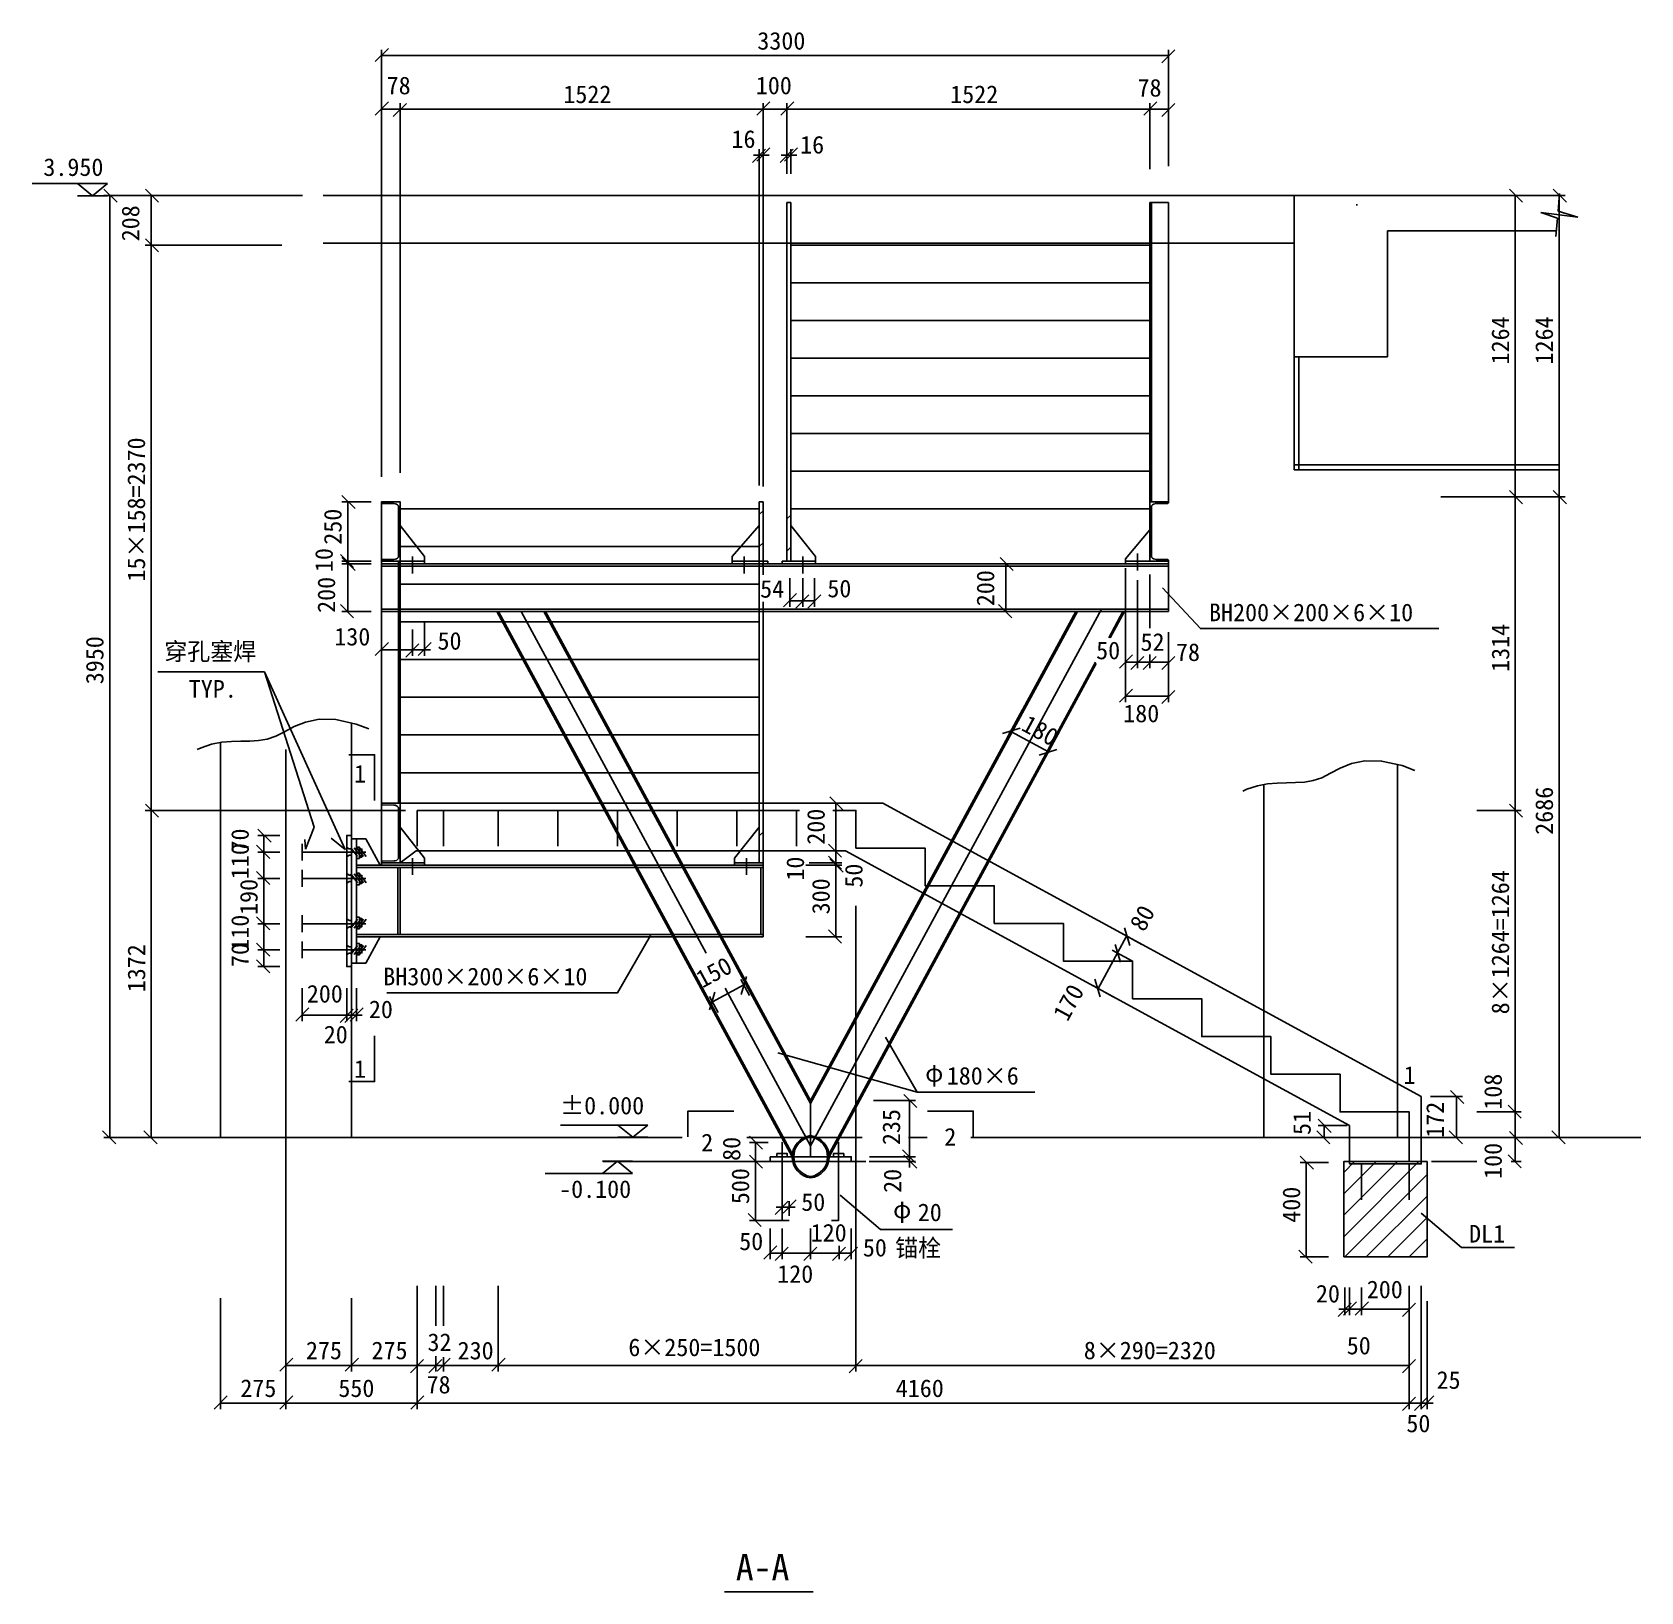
# Model space of a CAD drawing. Header units: metres. Extents: x 1190 to 7935, y 262 to 6800.
import ezdxf

# ---------------------------------------------------------------- set-up
doc = ezdxf.new("R2010")
doc.units = ezdxf.units.M
for name, color, linetype in [('A-2', 2, 'Continuous'), ('BOLT', 11, 'Continuous'), ('LAYER1', 142, 'Continuous'), ('加强板', 3, 'Continuous'), ('基础', 4, 'Continuous'), ('填满-深', 8, 'Continuous'), ('家具', 3, 'Continuous'), ('尺寸', 42, 'Continuous'), ('引线', 254, 'Continuous'), ('文字', 3, 'Continuous'), ('标题', 5, 'Continuous'), ('梯板', 11, 'Continuous'), ('楼梯', 3, 'Continuous'), ('焊接', 11, 'Continuous'), ('砖墙', 3, 'Continuous'), ('砼柱', 3, 'Continuous'), ('轴线', 1, 'Continuous'), ('钢柱', 4, 'Continuous'), ('铺地', 8, 'Continuous')]:
    doc.layers.add(name, color=color, linetype=linetype)

# ---------------------------------------------------------------- blocks, each defined once
blk = doc.blocks.new('_ARCHTICK')
at = {"color": 0, "linetype": 'ByBlock'}
blk.add_lwpolyline([(-1.14, -1.22), (1.05, 0.99)], dxfattribs=at)

msp = doc.modelspace()

# ---------------------------------------------------------------- hatches: boundary and pattern name
at = {"layer": '填满-深'}
h = msp.add_hatch(dxfattribs=at)
h.set_pattern_fill('ANSI31,_O', scale=500)
h.set_pattern_definition([(45, (0, 0), (-1122.53, 1122.53), [])])
h.paths.add_polyline_path([(6689.28, 1665.5), (7039.28, 1665.5), (7039.28, 2065.5), (6689.28, 2065.5)])
h = msp.add_hatch(dxfattribs=at)
h.set_pattern_fill('AR-CONC,_O', scale=20)
h.set_pattern_definition([(45, (0, 0), (-44.9013, 44.9013), [])])
h.paths.add_polyline_path([(6689.28, 2065.5), (6689.28, 1665.5), (7039.28, 1665.5), (7039.28, 2065.5)])
at = {"layer": '引线'}
h = msp.add_hatch(dxfattribs=at)
h.set_pattern_fill('ANSI31', scale=30)
h.paths.add_polyline_path([(2732.97, 4831.5), (2655.06, 4831.5), (2655.06, 4829.05, 0.2), (2658.17, 4824.06), (2706.37, 4823.26, -0.26), (2725.97, 4813.66), (2725.97, 4706.5), (2725.97, 4599.34, -0.26), (2706.37, 4589.74), (2658.17, 4588.94, 0.2), (2655.06, 4583.95), (2655.06, 4581.5), (2732.97, 4581.5), (2732.97, 4706.5)])
h = msp.add_hatch(dxfattribs=at)
h.set_pattern_fill('ANSI31', scale=30)
h.paths.add_polyline_path([(4254.97, 4831.5), (4238.97, 4831.5), (4238.97, 4581.5), (4254.97, 4581.5)])
h = msp.add_hatch(dxfattribs=at)
h.set_pattern_fill('ANSI31', scale=30)
h.paths.add_polyline_path([(4370.97, 4831.5), (4354.97, 4831.5), (4354.97, 4581.5), (4370.97, 4581.5)])
h = msp.add_hatch(dxfattribs=at)
h.set_pattern_fill('ANSI31', scale=30)
h.paths.add_polyline_path([(5876.97, 4831.5), (5954.87, 4831.5), (5954.87, 4829.05, -0.2), (5951.77, 4824.06), (5903.57, 4823.26, 0.26), (5883.97, 4813.66), (5883.97, 4706.5), (5883.97, 4599.34, 0.26), (5903.57, 4589.74), (5951.77, 4588.94, -0.2), (5954.87, 4583.95), (5954.87, 4581.5), (5876.97, 4581.5), (5876.97, 4706.5)])
h = msp.add_hatch(dxfattribs=at)
h.set_pattern_fill('ANSI31', scale=30)
h.paths.add_polyline_path([(2732.97, 3567.5), (2655.06, 3567.5), (2655.06, 3565.05, 0.2), (2658.17, 3560.06), (2706.37, 3559.26, -0.26), (2725.97, 3549.66), (2725.97, 3442.5), (2725.97, 3335.34, -0.26), (2706.37, 3325.74), (2658.17, 3324.94, 0.2), (2655.06, 3319.95), (2655.06, 3317.5), (2732.97, 3317.5), (2732.97, 3442.5)])
h = msp.add_hatch(dxfattribs=at)
h.set_pattern_fill('ANSI31', scale=30)
h.paths.add_polyline_path([(4254.97, 3567.5), (4238.97, 3567.5), (4238.97, 3537.5), (4254.97, 3537.5)])
h.paths.add_polyline_path([(4238.97, 3367.5), (4254.97, 3367.5), (4254.97, 3537.5), (4238.97, 3537.5)])
h.paths.add_polyline_path([(4254.97, 3367.5), (4238.97, 3367.5), (4238.97, 3317.5), (4254.97, 3317.5)])
at = {"layer": '铺地'}
h = msp.add_hatch(dxfattribs=at)
h.set_pattern_fill('ANSI32', scale=400)
h.paths.add_polyline_path([(6872.34, 5438.69), (6481.05, 5438.69), (6481.05, 6115.5), (7593.87, 6115.5), (7581.01, 5966.29), (6872.34, 5966.29)])
h = msp.add_hatch(dxfattribs=at)
h.set_pattern_fill('AR-CONC', scale=30)
h.paths.add_polyline_path([(6872.34, 5438.69), (6481.05, 5438.69), (6481.05, 6115.5), (7593.87, 6115.5), (7581.01, 5966.29), (6872.34, 5966.29)])

# ---------------------------------------------------------------- linework, layer by layer
for p, q in [((1189.98, 6164.91), (1505.37, 6164.91)), ((1379.68, 6164.91), (1442.58, 6114)), ((1442.58, 6114), (1505.45, 6164.91)), ((1379.71, 6114), (1505.45, 6114)), ((3405.7, 2218.25), (3771.71, 2218.25)), ((3646.02, 2218.25), (3708.91, 2167.34)), ((3646.04, 2167.34), (3771.78, 2167.34)), ((3708.91, 2167.34), (3771.78, 2218.25)), ((3643.86, 2066.35), (3580.98, 2015.44)), ((3706.73, 2066.35), (3580.99, 2066.35)), ((3706.75, 2015.44), (3643.86, 2066.35)), ((3706.65, 2015.44), (3340.64, 2015.44))]:
    msp.add_line(p, q)
at = {"layer": 'A-2'}
msp.add_line((4092.44, 261.56), (4464.53, 261.56), dxfattribs=at)
for points in [[(2625.43, 3578.45), (2625.43, 3770.7), (2517.1, 3770.7)], [(2625.43, 2592.61), (2625.43, 2400.35), (2517.1, 2400.35)], [(4131.87, 2277.17), (3939.61, 2277.17), (3939.61, 2168.84)], [(4944, 2277.17), (5136.25, 2277.17), (5136.25, 2168.84)]]:
    msp.add_lwpolyline(points, dxfattribs=at)
at = {"layer": 'BOLT'}
for p, q in [((2321.64, 3397.7), (2321.64, 3327.29)), ((2526.76, 3381.08), (2553.83, 3343.92)), ((2540.54, 3381.08), (2567.61, 3343.92)), ((2551.56, 3381.08), (2578.63, 3343.92)), ((2563.04, 3381.08), (2590.11, 3343.92)), ((2589.28, 3362.5), (2321.64, 3362.5)), ((2321.64, 3287.7), (2321.64, 3217.29)), ((2589.28, 3252.5), (2321.64, 3252.5)), ((2526.76, 3271.08), (2553.83, 3233.92)), ((2540.54, 3271.08), (2567.61, 3233.92)), ((2551.56, 3271.08), (2578.63, 3233.92)), ((2563.04, 3271.08), (2590.11, 3233.92)), ((2321.64, 3097.7), (2321.64, 3027.29)), ((2589.28, 3062.5), (2321.64, 3062.5)), ((2526.76, 3043.92), (2553.83, 3081.08)), ((2540.54, 3043.92), (2567.61, 3081.08)), ((2551.56, 3043.92), (2578.63, 3081.08)), ((2563.04, 3043.92), (2590.11, 3081.08)), ((2321.64, 2987.7), (2321.64, 2917.29)), ((2526.76, 2933.92), (2553.83, 2971.08)), ((2540.54, 2933.92), (2567.61, 2971.08)), ((2551.56, 2933.92), (2578.63, 2971.08)), ((2563.04, 2933.92), (2590.11, 2971.08)), ((2589.28, 2952.5), (2321.64, 2952.5))]:
    msp.add_line(p, q, dxfattribs=at)
for points in [[(2785.06, 4601.09), (2785.06, 4530.68)], [(4174.97, 4601.09), (4174.97, 4530.68)], [(4420.97, 4601.09), (4420.97, 4530.68)], [(5824.87, 4614.02), (5824.87, 4543.61)], [(2785.06, 3337.09), (2785.06, 3266.68)], [(4184.97, 3337.09), (4184.97, 3266.68)]]:
    msp.add_lwpolyline(points, dxfattribs=at)
at = {"layer": 'LAYER1'}
for p, q in [((2835.06, 4601.5), (2732.97, 4731.5)), ((4124.97, 4601.5), (4238.97, 4731.5)), ((4474.97, 4601.5), (4370.97, 4731.5)), ((5774.87, 4591.5), (5883.78, 4721.5)), ((2835.06, 4601.5), (2835.06, 4581.5)), ((4124.97, 4601.5), (4124.97, 4581.5)), ((4474.97, 4601.5), (4474.97, 4581.5)), ((5774.87, 4591.5), (5774.87, 4571.5)), ((2835.06, 3337.5), (2732.97, 3467.5)), ((4134.97, 3337.5), (4238.97, 3467.5)), ((2509.28, 3432.5), (2509.28, 3392.5)), ((2549.28, 3417.5), (2589.28, 3417.5)), ((2589.28, 3417.5), (2649.28, 3307.5)), ((2835.06, 3337.5), (2835.06, 3317.5)), ((4134.97, 3337.5), (4134.97, 3317.5)), ((2589.28, 2897.5), (2649.28, 3007.5)), ((2549.28, 2897.5), (2589.28, 2897.5))]:
    msp.add_line(p, q, dxfattribs=at)
for points in [[(2655.06, 4581.5), (2835.06, 4581.5), (2835.06, 4571.5), (2655.06, 4571.5)], [(4274.97, 4581.5), (4124.97, 4581.5), (4124.97, 4571.5), (4274.97, 4571.5)], [(4334.97, 4581.5), (4474.97, 4581.5), (4474.97, 4571.5), (4334.97, 4571.5)], [(5774.87, 4581.5), (5954.97, 4581.5), (5954.97, 4571.5), (5774.87, 4571.5)], [(2529.28, 3432.5), (2509.28, 3432.5), (2509.28, 2882.5), (2529.28, 2882.5)], [(2549.28, 3417.5), (2529.28, 3417.5), (2529.28, 2897.5), (2549.28, 2897.5)], [(2549.28, 3383.68), (2561.86, 3383.68), (2561.86, 3335.75), (2549.28, 3335.75)], [(2561.86, 3375.07), (2572.91, 3375.07), (2572.91, 3341.4), (2561.86, 3341.4)], [(2655.06, 3317.5), (2835.06, 3317.5), (2835.06, 3307.5), (2655.06, 3307.5)], [(4254.97, 3317.5), (4134.97, 3317.5), (4134.97, 3307.5), (4254.97, 3307.5)], [(2549.28, 3273.68), (2561.86, 3273.68), (2561.86, 3225.75), (2549.28, 3225.75)], [(2561.86, 3265.07), (2572.91, 3265.07), (2572.91, 3231.4), (2561.86, 3231.4)], [(2732.97, 3297.5), (2722.97, 3297.5), (2722.97, 3017.5), (2732.97, 3017.5)], [(4254.97, 3297.5), (4244.97, 3297.5), (4244.97, 3017.5), (4254.97, 3017.5)], [(2549.28, 3041.32), (2561.86, 3041.32), (2561.86, 3089.25), (2549.28, 3089.25)], [(2561.86, 3049.93), (2572.91, 3049.93), (2572.91, 3083.59), (2561.86, 3083.59)], [(2549.28, 2931.32), (2561.86, 2931.32), (2561.86, 2979.25), (2549.28, 2979.25)], [(2561.86, 2939.93), (2572.91, 2939.93), (2572.91, 2973.59), (2561.86, 2973.59)]]:
    msp.add_lwpolyline(points, close=True, dxfattribs=at)
at = {"layer": '加强板'}
for p, q in [((5883.97, 6085.5), (5883.97, 4831.5)), ((2725.97, 4581.5), (2725.97, 3567.5)), ((3144.86, 4371.5), (4383.85, 2085.5)), ((3335.95, 4371.5), (4454.28, 2308.12)), ((5572.61, 4371.5), (4454.28, 2308.12)), ((5763.7, 4371.5), (5703.92, 4261.2)), ((5648.58, 4159.1), (4524.71, 2085.5))]:
    msp.add_line(p, q, dxfattribs=at)
at = {"layer": '基础'}
for p, q in [((2549.28, 3307.5), (4254.97, 3307.5)), ((4254.97, 3307.5), (4254.97, 3007.5)), ((2549.28, 3297.5), (4254.97, 3297.5)), ((4254.97, 3017.5), (2549.28, 3017.5)), ((4254.97, 3007.5), (2549.28, 3007.5))]:
    msp.add_line(p, q, dxfattribs=at)
at = {"layer": '填满-深'}
for p, q in [((2529.28, 3903.72), (2529.28, 2165.5)), ((1979.28, 3821.81), (1979.28, 2165.5)), ((6914.28, 2165.5), (6914.28, 3729.69)), ((6354.28, 2165.5), (6354.28, 3645.59)), ((1567.08, 2165.5), (3915.3, 2165.5)), ((4186.09, 2165.5), (4669.89, 2165.5)), ((4864.19, 2165.5), (4942.46, 2165.5)), ((5125.72, 2165.5), (7935.27, 2165.5)), ((3584.26, 2065.5), (4685.68, 2065.5))]:
    msp.add_line(p, q, dxfattribs=at)
for points in [[(2602.06, 3878.62), (2548.99, 3899.45), (2462.74, 3918.15), (2392.82, 3919.16), (2335.99, 3907.59), (2289.02, 3888.56), (2248.68, 3867.18), (2211.74, 3848.57), (2175.45, 3836.64), (2138.99, 3830.52), (2102.03, 3828.16), (2064.24, 3827.47), (2025.28, 3826.4), (1984.83, 3822.87), (1942.55, 3814.82), (1898.11, 3800.18), (1881.3, 3792.36)], [(6987.76, 3704.44), (6934.7, 3725.26), (6848.45, 3743.96), (6778.52, 3744.97), (6721.69, 3733.41), (6674.73, 3714.37), (6634.39, 3692.99), (6597.45, 3674.38), (6561.15, 3662.45), (6524.69, 3656.33), (6487.73, 3653.97), (6449.94, 3653.28), (6410.99, 3652.21), (6370.54, 3648.68), (6328.26, 3640.63), (6283.81, 3626), (6267.01, 3618.17)]]:
    msp.add_lwpolyline(points, dxfattribs=at)
at = {"layer": '尺寸'}
for p, q in [((2654.97, 4935.93), (2654.97, 6726.28)), ((5954.97, 6701.28), (2654.97, 6701.28)), ((5954.97, 6237.76), (5954.97, 6726.28)), ((2654.97, 4935.93), (2654.97, 6501.61)), ((2654.97, 6476.61), (2732.87, 6476.61)), ((2732.87, 4952.68), (2732.87, 6501.61)), ((2732.87, 4952.68), (2732.87, 6501.61)), ((2732.87, 6476.61), (4254.97, 6476.61)), ((4254.97, 4894.71), (4254.97, 6501.61)), ((4254.97, 4894.71), (4254.97, 6501.61)), ((4254.97, 6476.61), (4354.97, 6476.61)), ((4354.97, 6215.21), (4354.97, 6501.61)), ((4354.97, 6215.21), (4354.97, 6501.61)), ((4354.97, 6476.61), (5877.06, 6476.61)), ((5877.06, 6224.94), (5877.06, 6501.61)), ((5877.06, 6224.94), (5877.06, 6501.61)), ((5877.06, 6476.61), (5954.97, 6476.61)), ((5954.97, 6237.76), (5954.97, 6501.61)), ((4238.97, 6284.28), (4213.97, 6284.28)), ((4238.97, 4898.75), (4238.97, 6309.28)), ((4254.97, 6284.28), (4238.97, 6284.28)), ((4254.97, 4898.75), (4254.97, 6309.28)), ((4254.97, 6284.28), (4279.97, 6284.28)), ((4354.97, 6284.28), (4329.97, 6284.28)), ((4354.97, 6205.4), (4354.97, 6309.28)), ((4354.97, 6284.28), (4370.97, 6284.28)), ((4370.97, 6205.4), (4370.97, 6309.28)), ((4370.97, 6284.28), (4395.97, 6284.28)), ((2323.37, 6115.5), (1490.66, 6115.5)), ((1515.66, 2165.5), (1515.66, 6115.5)), ((2323.37, 6115.5), (1664.28, 6115.5)), ((1689.28, 5907.5), (1689.28, 6115.5)), ((7110.87, 6115.5), (7433.81, 6115.5)), ((7160.84, 6115.5), (7617.59, 6115.5)), ((7408.81, 4851.5), (7408.81, 6115.5)), ((7592.59, 4851.5), (7592.59, 6115.5)), ((2237.32, 5907.5), (1664.28, 5907.5)), ((2237.32, 5907.5), (1664.28, 5907.5)), ((1689.28, 3537.5), (1689.28, 5907.5)), ((2611.15, 4831.5), (2488.27, 4831.5)), ((2513.27, 4831.5), (2513.27, 4581.5)), ((7096.59, 4851.5), (7433.81, 4851.5)), ((7096.59, 4851.5), (7433.81, 4851.5)), ((7121.59, 4851.5), (7617.59, 4851.5)), ((7121.59, 4851.5), (7617.59, 4851.5)), ((7408.81, 3537.5), (7408.81, 4851.5)), ((7592.59, 2165.5), (7592.59, 4851.5)), ((2513.27, 4581.5), (2513.27, 4606.5)), ((2610.91, 4581.5), (2488.27, 4581.5)), ((2610.91, 4581.5), (2488.27, 4581.5)), ((2611.25, 4571.5), (2488.27, 4571.5)), ((2611.25, 4571.5), (2488.27, 4571.5)), ((2513.27, 4581.5), (2513.27, 4571.5)), ((2513.27, 4571.5), (2513.27, 4546.5)), ((2513.27, 4571.5), (2513.27, 4371.5)), ((5174.57, 4571.5), (5297.98, 4571.5)), ((5272.98, 4371.5), (5272.98, 4571.5)), ((5774.87, 4552.25), (5774.87, 4133.45)), ((5774.87, 4552.25), (5774.87, 3990.63)), ((5876.97, 4525.79), (5876.97, 4301.56)), ((4366.97, 4511.45), (4366.97, 4391.07)), ((4420.97, 4511.45), (4420.97, 4391.07)), ((4420.97, 4511.45), (4420.97, 4391.07)), ((4470.97, 4511.45), (4470.97, 4391.07)), ((5824.87, 4502.19), (5824.87, 4133.45)), ((5824.87, 4497.17), (5824.87, 4133.45)), ((4366.97, 4416.07), (4420.97, 4416.07)), ((4420.97, 4416.07), (4470.97, 4416.07)), ((2611.25, 4371.5), (2488.27, 4371.5)), ((2835.06, 4323.06), (2835.06, 4185.86)), ((5174.57, 4371.5), (5297.98, 4371.5)), ((2655.06, 4295.73), (2655.06, 4185.86)), ((2785.06, 4295.73), (2785.06, 4185.86)), ((2785.06, 4295.73), (2785.06, 4185.86)), ((5954.87, 4283.92), (5954.87, 3990.63)), ((5954.87, 4283.92), (5954.87, 4133.45)), ((2655.06, 4210.86), (2785.06, 4210.86)), ((2785.06, 4210.86), (2760.06, 4210.86)), ((2785.06, 4210.86), (2835.06, 4210.86)), ((2835.06, 4210.86), (2860.06, 4210.86)), ((5876.97, 4190.59), (5876.97, 4133.45)), ((5824.87, 4158.45), (5774.87, 4158.45)), ((5876.97, 4158.45), (5824.87, 4158.45)), ((5954.87, 4158.45), (5876.97, 4158.45)), ((5954.87, 4015.63), (5774.87, 4015.63)), ((5341.32, 3957.35), (5281.27, 3846.56)), ((5451.44, 3782.77), (5293.18, 3868.54)), ((5499.57, 3871.58), (5439.52, 3760.79)), ((2060.59, 3537.5), (1664.28, 3537.5)), ((2755.37, 3537.5), (1664.28, 3537.5)), ((1689.28, 2165.5), (1689.28, 3537.5)), ((4518.21, 3567.5), (4584.45, 3567.5)), ((4559.45, 3367.5), (4559.45, 3567.5)), ((7247.08, 3537.5), (7433.81, 3537.5)), ((7247.08, 3537.5), (7433.81, 3537.5)), ((7408.81, 2273.5), (7408.81, 3537.5)), ((2227.84, 3432.5), (2136.22, 3432.5)), ((2161.22, 3432.5), (2161.22, 3362.5)), ((2227.84, 3362.5), (2136.22, 3362.5)), ((2227.84, 3362.5), (2136.22, 3362.5)), ((2161.22, 3362.5), (2161.22, 3252.5)), ((4434.44, 3307.5), (4584.45, 3307.5)), ((4434.44, 3307.5), (4584.45, 3307.5)), ((4447.51, 3367.5), (4584.45, 3367.5)), ((4447.51, 3317.5), (4584.45, 3317.5)), ((4447.51, 3317.5), (4584.45, 3317.5)), ((4518.21, 3367.5), (4584.45, 3367.5)), ((4559.45, 3317.5), (4559.45, 3367.5)), ((4559.45, 3317.5), (4559.45, 3342.5)), ((4559.45, 3307.5), (4559.45, 3317.5)), ((4559.45, 3007.5), (4559.45, 3307.5)), ((4559.45, 3307.5), (4559.45, 3282.5)), ((2227.84, 3252.5), (2136.22, 3252.5)), ((2227.84, 3252.5), (2136.22, 3252.5)), ((2161.22, 3252.5), (2161.22, 3062.5)), ((4644.28, 3137.85), (4644.28, 1185.7)), ((2227.84, 3062.5), (2136.22, 3062.5)), ((2227.84, 3062.5), (2136.22, 3062.5)), ((2161.22, 2952.5), (2161.22, 3062.5)), ((4434.44, 3007.5), (4584.45, 3007.5)), ((5740.8, 2940.09), (5779.07, 3010.34)), ((5842.55, 2975.75), (5757.12, 3022.3)), ((2227.84, 2952.5), (2136.22, 2952.5)), ((2227.84, 2952.5), (2136.22, 2952.5)), ((2161.22, 2882.5), (2161.22, 2952.5)), ((5740.8, 2940.09), (5659.46, 2790.8)), ((5804.28, 2905.5), (5718.84, 2952.05)), ((5804.28, 2905.5), (5718.84, 2952.05)), ((2227.84, 2882.5), (2136.22, 2882.5)), ((2321.64, 2791.82), (2321.64, 2654.19)), ((2509.28, 2791.82), (2509.28, 2654.19)), ((2509.28, 2791.82), (2509.28, 2654.19)), ((2529.28, 2791.82), (2529.28, 2654.19)), ((2529.28, 2791.82), (2529.28, 2654.19)), ((2549.28, 2791.82), (2549.28, 2654.19)), ((4173.88, 2806.58), (4042.01, 2735.1)), ((4198.48, 2761.19), (4161.97, 2828.56)), ((5722.95, 2756.22), (5637.51, 2802.76)), ((4066.61, 2689.71), (4030.09, 2757.08)), ((2509.28, 2679.19), (2321.64, 2679.19)), ((2509.28, 2679.19), (2484.28, 2679.19)), ((2529.28, 2679.19), (2504.28, 2679.19)), ((2529.28, 2679.19), (2509.28, 2679.19)), ((2549.28, 2679.19), (2529.28, 2679.19)), ((2529.28, 2679.19), (2554.28, 2679.19)), ((2549.28, 2679.19), (2574.28, 2679.19)), ((4717.75, 2320.71), (4894.24, 2320.71)), ((4869.24, 2320.71), (4869.24, 2085.5)), ((7053.13, 2337.36), (7187.57, 2337.36)), ((7162.57, 2165.5), (7162.57, 2337.36)), ((7247.06, 2273.5), (7433.81, 2273.5)), ((7247.08, 2273.5), (7433.81, 2273.5)), ((7408.81, 2165.5), (7408.81, 2273.5)), ((2225.09, 2165.5), (1490.66, 2165.5)), ((2225.09, 2165.5), (1664.28, 2165.5)), ((6704.56, 2216.11), (6581.92, 2216.11)), ((6704.56, 2165.5), (6581.92, 2165.5)), ((6606.92, 2216.11), (6606.92, 2165.5)), ((7053.13, 2165.5), (7187.57, 2165.5)), ((7057.93, 2165.5), (7617.59, 2165.5)), ((7057.93, 2165.5), (7433.81, 2165.5)), ((7247.06, 2165.5), (7433.81, 2165.5)), ((7408.81, 2165.5), (7408.81, 2065.5)), ((4276.38, 2145.5), (4197.33, 2145.5)), ((4222.33, 2065.5), (4222.33, 2145.5)), ((4869.24, 2085.5), (4869.24, 2110.5)), ((2254.28, 2080.35), (2254.28, 1027.36)), ((4276.38, 2065.5), (4197.33, 2065.5)), ((4276.38, 2065.5), (4197.33, 2065.5)), ((4222.33, 2065.5), (4222.33, 1818.62)), ((4699.98, 2065.5), (4894.24, 2065.5)), ((4701.44, 2085.5), (4894.24, 2085.5)), ((4701.44, 2085.5), (4894.24, 2085.5)), ((4869.24, 2085.5), (4869.24, 2065.5)), ((4869.24, 2065.5), (4869.24, 2040.5)), ((6625.78, 2061.57), (6507.21, 2061.57)), ((6532.21, 2061.57), (6532.21, 1665.5)), ((7057.93, 2065.5), (7248.11, 2065.5)), ((7391.71, 2065.5), (7433.81, 2065.5)), ((4334.28, 1838.37), (4334.28, 1899.1)), ((4364.74, 1838.37), (4364.74, 1899.1)), ((4334.28, 1874.1), (4309.28, 1874.1)), ((4364.74, 1874.1), (4334.28, 1874.1)), ((4364.74, 1874.1), (4389.74, 1874.1)), ((4346.38, 1818.62), (4197.33, 1818.62)), ((4284.28, 1785.29), (4284.28, 1656.46)), ((4334.28, 1785.29), (4334.28, 1656.46)), ((4334.28, 1785.29), (4334.28, 1656.46)), ((4454.28, 1785.29), (4454.28, 1656.46)), ((4454.28, 1785.29), (4454.28, 1656.46)), ((4624.28, 1785.29), (4624.28, 1656.46)), ((4574.28, 1712.46), (4574.28, 1656.46)), ((4334.28, 1681.46), (4284.28, 1681.46)), ((4334.28, 1681.46), (4454.28, 1681.46)), ((4574.28, 1681.46), (4454.28, 1681.46)), ((4574.28, 1681.46), (4624.28, 1681.46)), ((6625.78, 1665.5), (6507.21, 1665.5)), ((1979.28, 1493.05), (1979.28, 1027.36)), ((2529.28, 1493.05), (2529.28, 1185.7)), ((2529.28, 1493.05), (2529.28, 1185.7)), ((2804.28, 1544.91), (2804.28, 1027.36)), ((2804.28, 1544.91), (2804.28, 1185.7)), ((2882.18, 1544.91), (2882.18, 1377.06)), ((2914.28, 1544.91), (2914.28, 1375.91)), ((3144.28, 1544.91), (3144.28, 1185.7)), ((3144.28, 1544.91), (3144.28, 1185.7)), ((4644.28, 1544.91), (4644.28, 1185.7)), ((6694.21, 1536.78), (6694.21, 1421.47)), ((6714.28, 1536.78), (6714.28, 1421.47)), ((6714.28, 1536.78), (6714.28, 1421.47)), ((6764.28, 1536.78), (6764.28, 1421.47)), ((6764.28, 1536.78), (6764.28, 1421.47)), ((6964.28, 1544.91), (6964.28, 1027.36)), ((6964.28, 1544.91), (6964.28, 1027.36)), ((6964.28, 1544.91), (6964.28, 1185.7)), ((6964.28, 1536.78), (6964.28, 1421.47)), ((7014.28, 1544.91), (7014.28, 1027.36)), ((6694.21, 1446.47), (6669.21, 1446.47)), ((6714.28, 1446.47), (6694.21, 1446.47)), ((6764.28, 1446.47), (6714.28, 1446.47)), ((6714.28, 1446.47), (6739.28, 1446.47)), ((6964.28, 1446.47), (6764.28, 1446.47)), ((7014.28, 1480.63), (7014.28, 1027.36)), ((7039.28, 1480.63), (7039.28, 1027.36)), ((2804.28, 1384.97), (2804.28, 1027.36)), ((2254.28, 1286.41), (2254.28, 1027.36)), ((2254.28, 1286.41), (2254.28, 1185.7)), ((2804.28, 1286.41), (2804.28, 1185.7)), ((2882.18, 1248.79), (2882.18, 1185.7)), ((2914.28, 1245.34), (2914.28, 1185.7)), ((2529.28, 1210.7), (2254.28, 1210.7)), ((2529.28, 1210.7), (2804.28, 1210.7)), ((2882.18, 1210.7), (2804.28, 1210.7)), ((2882.18, 1210.7), (2857.18, 1210.7)), ((2914.28, 1210.7), (2882.18, 1210.7)), ((2914.28, 1210.7), (2939.28, 1210.7)), ((3144.28, 1210.7), (2914.28, 1210.7)), ((3144.28, 1210.7), (4644.28, 1210.7)), ((4644.28, 1210.7), (6964.28, 1210.7)), ((1979.28, 1052.36), (2254.28, 1052.36)), ((2254.28, 1052.36), (2804.28, 1052.36)), ((2804.28, 1052.36), (6964.28, 1052.36)), ((6964.28, 1052.36), (7014.28, 1052.36)), ((7014.28, 1052.36), (6989.28, 1052.36)), ((7014.28, 1052.36), (7039.28, 1052.36)), ((7039.28, 1052.36), (7064.28, 1052.36))]:
    msp.add_line(p, q, dxfattribs=at)
at = {"layer": '引线'}
for p, q in [((4900.33, 2356.69), (4316.02, 2521.49)), ((4578.02, 1924.69), (4746.65, 1780.56)), ((7014.63, 1849.18), (7183.26, 1705.05)), ((4746.65, 1780.56), (5049.23, 1780.56)), ((7183.26, 1705.05), (7405.23, 1705.05))]:
    msp.add_line(p, q, dxfattribs=at)
for points in [[(5930, 4470.54), (6088.6, 4299.22), (7088.58, 4299.22)], [(3782.71, 3012.73), (3644.9, 2772.85), (2677.58, 2772.85)], [(4768.3, 2586.5), (4900.33, 2356.69), (5394.39, 2356.69)]]:
    msp.add_lwpolyline(points, dxfattribs=at)
for points in [[(2509.28, 3342.72), (2519.28, 3349.01), (2529.28, 3349.01), (2529.28, 3375.99), (2519.28, 3375.99), (2509.28, 3382.28)], [(2509.28, 3232.72), (2519.28, 3239.01), (2529.28, 3239.01), (2529.28, 3265.99), (2519.28, 3265.99), (2509.28, 3272.28)], [(2509.28, 3082.28), (2519.28, 3075.99), (2529.28, 3075.99), (2529.28, 3049.01), (2519.28, 3049.01), (2509.28, 3042.72)], [(2509.28, 2972.28), (2519.28, 2965.99), (2529.28, 2965.99), (2529.28, 2939.01), (2519.28, 2939.01), (2509.28, 2932.72)]]:
    msp.add_lwpolyline(points, close=True, dxfattribs=at)
at = {"layer": '梯板'}
for p, q in [((5876.97, 5907.5), (4370.97, 5907.5)), ((5876.97, 5749.5), (4370.97, 5749.5)), ((5876.97, 5591.5), (4370.97, 5591.5)), ((5876.97, 5433.5), (4370.97, 5433.5)), ((5876.97, 5275.5), (4370.97, 5275.5)), ((5876.97, 5117.5), (4370.97, 5117.5)), ((5876.97, 4959.5), (4370.97, 4959.5)), ((2732.97, 4801.5), (4238.97, 4801.5)), ((5876.97, 4801.5), (4370.97, 4801.5)), ((2732.97, 4643.5), (4238.97, 4643.5)), ((2732.97, 4485.5), (4238.97, 4485.5)), ((2732.97, 4327.5), (4238.97, 4327.5)), ((2732.97, 4169.5), (4238.97, 4169.5)), ((2732.97, 4011.5), (4238.97, 4011.5)), ((2732.97, 3853.5), (4238.97, 3853.5)), ((2732.97, 3695.5), (4238.97, 3695.5)), ((2914.28, 3537.5), (2914.28, 3387.5)), ((3144.28, 3537.5), (3144.28, 3387.5)), ((3394.28, 3537.5), (3394.28, 3387.5)), ((3644.28, 3537.5), (3644.28, 3387.5)), ((3894.28, 3537.5), (3894.28, 3387.5)), ((4144.28, 3537.5), (4144.28, 3387.5)), ((4394.28, 3537.5), (4394.28, 3387.5)), ((6764.28, 2055.5), (6764.28, 2055.5)), ((6764.28, 2055.5), (6764.28, 1905.5)), ((6964.28, 2055.5), (6964.28, 2055.5)), ((6964.28, 2055.5), (6964.28, 1905.5))]:
    msp.add_line(p, q, dxfattribs=at)
for points in [[(2804.28, 3537.5), (4407.54, 3537.5)], [(4546.92, 3537.5), (4644.28, 3537.5), (4644.28, 3379.5), (4934.28, 3379.5), (4934.28, 3221.5), (5224.28, 3221.5), (5224.28, 3063.5), (5514.28, 3063.5), (5514.28, 2905.5), (5804.28, 2905.5), (5804.28, 2747.5), (6094.28, 2747.5), (6094.28, 2589.5), (6384.28, 2589.5), (6384.28, 2431.5), (6674.28, 2431.5), (6674.28, 2273.5), (6964.28, 2273.5), (6964.28, 2065.5)], [(4334.28, 2145.5), (4334.28, 2145.5), (4334.28, 1818.62), (4364.74, 1818.62)], [(4571.53, 2145.5), (4571.53, 2145.5), (4571.53, 1818.62), (4541.07, 1818.62)]]:
    msp.add_lwpolyline(points, dxfattribs=at)
at = {"layer": '楼梯'}
msp.add_line((2804.28, 3537.5), (2804.28, 3387.5), dxfattribs=at)
at = {"layer": '焊接'}
for p, q in [((2373.03, 3467.65), (2163.91, 4118.06)), ((2373.03, 3467.65), (2336.1, 3374.86)), ((2336.1, 3374.86), (2333.56, 3414.93))]:
    msp.add_line(p, q, dxfattribs=at)
msp.add_lwpolyline([(2443.7, 3420.5), (2501.88, 3374.09), (2163.91, 4118.06), (1717.3, 4118.06)], dxfattribs=at)
at = {"layer": '砖墙'}
msp.add_lwpolyline([(6689.28, 1665.5), (7039.28, 1665.5), (7039.28, 2065.5), (6689.28, 2065.5)], close=True, dxfattribs=at)
at = {"layer": '砼柱'}
for points in [[(4312.66, 2085.5), (4355.9, 2085.5), (4355.9, 2098.53), (4312.66, 2098.53)], [(4593.15, 2085.5), (4549.91, 2085.5), (4549.91, 2098.53), (4593.15, 2098.53)], [(4284.28, 2085.5), (4284.28, 2065.5), (4624.28, 2065.5), (4624.28, 2085.5)]]:
    msp.add_lwpolyline(points, close=True, dxfattribs=at)
at = {"layer": '轴线'}
for p, q in [((3240.4, 4371.5), (4016.55, 2939.46)), ((5673.58, 4381.5), (4454.28, 2131.84)), ((2254.28, 2080.35), (2254.28, 3793.25)), ((4096.26, 2792.39), (4454.28, 2131.84))]:
    msp.add_line(p, q, dxfattribs=at)
at = {"layer": '钢柱'}
for p, q in [((4354.97, 6085.5), (4370.97, 6085.5)), ((4354.97, 6085.5), (4354.97, 4581.5)), ((4370.97, 6085.5), (4370.97, 4581.5)), ((5954.87, 6085.5), (5876.97, 6085.5)), ((5876.97, 6085.5), (5876.97, 4831.5)), ((5954.87, 6085.5), (5954.87, 4831.5)), ((2655.06, 4831.5), (2655.06, 3317.5)), ((2655.06, 4831.5), (2732.97, 4831.5)), ((2732.97, 4831.5), (2732.97, 3317.5)), ((4238.97, 4831.5), (4238.97, 3317.5)), ((4254.97, 4831.5), (4238.97, 4831.5)), ((4254.97, 4831.5), (4254.97, 4525.54)), ((2655.06, 4561.5), (2655.06, 4571.5)), ((2655.06, 4571.5), (5954.87, 4571.5)), ((2655.06, 4561.5), (2655.06, 4381.5)), ((5954.87, 4561.5), (2655.06, 4561.5)), ((4253.71, 4561.5), (4253.71, 4571.5)), ((5954.87, 4371.5), (5954.87, 4571.5)), ((4254.97, 4412.3), (4254.97, 3307.5)), ((2655.06, 4371.5), (2655.06, 4381.5)), ((2655.06, 4381.5), (5954.87, 4381.5)), ((5954.87, 4371.5), (2655.06, 4371.5)), ((3138.03, 4371.5), (4377.02, 2085.5)), ((3342.77, 4371.5), (4454.28, 2320.71)), ((5565.79, 4371.5), (4454.28, 2320.71)), ((5770.52, 4371.5), (5710.59, 4260.92)), ((5651.99, 4152.8), (4531.53, 2085.5)), ((4756.43, 3567.5), (2655.06, 3567.5)), ((4756.43, 3567.5), (7014.28, 2337.36)), ((2732.97, 3317.5), (2655.06, 3317.5)), ((2732.97, 3317.5), (2800.15, 3367.5)), ((4600.97, 3367.5), (2800.15, 3367.5)), ((4600.97, 3367.5), (6714.28, 2216.11)), ((4454.28, 2320.71), (4454.28, 2085.5)), ((7014.28, 2065.5), (7014.28, 2337.36)), ((6714.28, 2065.5), (6714.28, 2216.11)), ((7014.28, 2065.5), (6714.28, 2065.5))]:
    msp.add_line(p, q, dxfattribs=at)
for points in [[(2725.97, 4706.5), (2725.97, 4813.66, 0.26), (2706.37, 4823.26), (2658.17, 4824.06, -0.25), (2654.97, 4830.7), (2654.97, 4831.5), (2732.97, 4831.5), (2732.97, 4706.5), (2732.97, 4581.5), (2654.97, 4581.5), (2654.97, 4582.3, -0.25), (2658.17, 4588.94), (2706.37, 4589.74, 0.26), (2725.97, 4599.34)], [(5883.97, 4706.5), (5883.97, 4813.66, -0.26), (5903.57, 4823.26), (5951.77, 4824.06, 0.25), (5954.97, 4830.7), (5954.97, 4831.5), (5876.97, 4831.5), (5876.97, 4706.5), (5876.97, 4581.5), (5954.97, 4581.5), (5954.97, 4582.3, 0.25), (5951.77, 4588.94), (5903.57, 4589.74, -0.26), (5883.97, 4599.34)], [(2725.97, 3442.5), (2725.97, 3549.66, 0.26), (2706.37, 3559.26), (2658.17, 3560.06, -0.25), (2654.97, 3566.7), (2654.97, 3567.5), (2732.97, 3567.5), (2732.97, 3442.5), (2732.97, 3317.5), (2654.97, 3317.5), (2654.97, 3318.3, -0.25), (2658.17, 3324.94), (2706.37, 3325.74, 0.26), (2725.97, 3335.34)]]:
    msp.add_lwpolyline(points, format="xyb", close=True, dxfattribs=at)
msp.add_lwpolyline([(6714.28, 2065.5), (6714.28, 2055.5), (7014.28, 2055.5), (7014.28, 2065.5)], close=True, dxfattribs=at)
for centre, radius, start, end in [((4466.98, 2085.5), 89.95, 98.12, 261.88), ((4466.98, 2085.5), 83.95, 98.12, 261.88), ((4441.58, 2085.5), 83.95, 278.12, 81.88), ((4441.58, 2085.5), 89.95, 278.12, 81.88)]:
    msp.add_arc(centre, radius, start, end, dxfattribs=at)
at = {"layer": '铺地'}
for p, q in [((2409.94, 6115.5), (7593.87, 6115.5)), ((6481.05, 4965.5), (6481.05, 6115.5)), ((7588.14, 6049.03), (7594.5, 6122.81)), ((7515.96, 6043.21), (7585.65, 6020.17)), ((7670.56, 6023.72), (7515.96, 6043.21)), ((7578.98, 5942.75), (7585.65, 6020.17)), ((7588.14, 6049.03), (7670.56, 6023.72)), ((6872.34, 5438.69), (6872.34, 5966.29)), ((6872.34, 5966.29), (7581.01, 5966.29)), ((2409.94, 5915.5), (6481.05, 5915.5)), ((6481.05, 5438.69), (6872.34, 5438.69)), ((6501.05, 4965.5), (6501.05, 5438.69)), ((6481.05, 4985.5), (7593.87, 4985.5)), ((6481.05, 4965.5), (7593.87, 4965.5))]:
    msp.add_line(p, q, dxfattribs=at)

# ---------------------------------------------------------------- block references
at = {"layer": '尺寸', "xscale": 25, "yscale": 25, "zscale": 25}
for p, rotation in [((2654.97, 6701.28), 180), ((2654.97, 6476.61), 180), ((4254.97, 6476.61), 180), ((4354.97, 6476.61), 180), ((5877.06, 6476.61), 180), ((4254.97, 6284.28), 180), ((4370.97, 6284.28), 180), ((1515.66, 6115.5), 90), ((1689.28, 6115.5), 90), ((7408.81, 6115.5), 90), ((7592.59, 6115.5), 90), ((1689.28, 5907.5), 90), ((2513.27, 4831.5), 90), ((7408.81, 4851.5), 90), ((7592.59, 4851.5), 90), ((2513.27, 4581.5), 270), ((2513.27, 4571.5), 90), ((5272.98, 4571.5), 90), ((2513.27, 4371.5), 270), ((4366.97, 4416.07), 180), ((5272.98, 4371.5), 270), ((2655.06, 4210.86), 180), ((2835.06, 4210.86), 180), ((5774.87, 4158.45), 180), ((5774.87, 4015.63), 180), ((5293.18, 3868.54), 151.54), ((5451.44, 3782.77), 331.54), ((4559.45, 3567.5), 90), ((1689.28, 3537.5), 90), ((7408.81, 3537.5), 90), ((2161.22, 3432.5), 90), ((2161.22, 3362.5), 270), ((4559.45, 3367.5), 270), ((4559.45, 3317.5), 270), ((4559.45, 3317.5), 270), ((4559.45, 3307.5), 90), ((2161.22, 3252.5), 270), ((2161.22, 3062.5), 270), ((4559.45, 3007.5), 270), ((5779.07, 3010.34), 61.42), ((2161.22, 2952.5), 270), ((5740.8, 2940.09), 61.42), ((2161.22, 2882.5), 270), ((4173.88, 2806.58), 28.46), ((4042.01, 2735.1), 208.46), ((5659.46, 2790.8), 241.42), ((2321.64, 2679.19), 180), ((2549.28, 2679.19), 180), ((7162.57, 2337.36), 90), ((4869.24, 2320.71), 90), ((7408.81, 2273.5), 270), ((6606.92, 2216.11), 90), ((1515.66, 2165.5), 270), ((1689.28, 2165.5), 270), ((4222.33, 2145.5), 90), ((6606.92, 2165.5), 270), ((7162.57, 2165.5), 270), ((7408.81, 2165.5), 90), ((7592.59, 2165.5), 270), ((4222.33, 2065.5), 90), ((4869.24, 2085.5), 270), ((4869.24, 2085.5), 270), ((4869.24, 2065.5), 90), ((7408.81, 2065.5), 270), ((6532.21, 2061.57), 90), ((4364.74, 1874.1), 180), ((4222.33, 1818.62), 270), ((4284.28, 1681.46), 180), ((6532.21, 1665.5), 270), ((6714.28, 1446.47), 180), ((6764.28, 1446.47), 180), ((2254.28, 1210.7), 180), ((2529.28, 1210.7), 180), ((2914.28, 1210.7), 180), ((3144.28, 1210.7), 180), ((1979.28, 1052.36), 180), ((2254.28, 1052.36), 180), ((2804.28, 1052.36), 180), ((7039.28, 1052.36), 180)]:
    msp.add_blockref('_ARCHTICK', p, dxfattribs=dict(at, rotation=rotation))
for p in [(5954.97, 6701.28), (2732.87, 6476.61), (5954.97, 6476.61), (4238.97, 6284.28), (4354.97, 6284.28), (4420.97, 4416.07), (4470.97, 4416.07), (2785.06, 4210.86), (5824.87, 4158.45), (5876.97, 4158.45), (5954.87, 4158.45), (5954.87, 4015.63), (2509.28, 2679.19), (2529.28, 2679.19), (4334.28, 1874.1), (4334.28, 1681.46), (4454.28, 1681.46), (4574.28, 1681.46), (4624.28, 1681.46), (6694.21, 1446.47), (6964.28, 1446.47), (2804.28, 1210.7), (2882.18, 1210.7), (4644.28, 1210.7), (6964.28, 1210.7), (6964.28, 1052.36), (7014.28, 1052.36)]:
    msp.add_blockref('_ARCHTICK', p, dxfattribs=at)

# ---------------------------------------------------------------- texts
for s, p in [('3300', (4230.69, 6726.64)), ('78', (2676.34, 6539.47)), ('100', (4224.35, 6539.47)), ('1522', (3417.33, 6502.52)), ('1522', (5039.42, 6502.52)), ('78', (5824.89, 6529.79)), ('16', (4122.33, 6314.87)), ('16', (4410.17, 6290.98)), ('54', (4242.31, 4429.16)), ('50', (4524.19, 4430.58)), ('130', (2456.83, 4228.77)), ('50', (2889.68, 4211.18)), ('52', (5837.35, 4206.3)), ('50', (5651.43, 4171.02)), ('78', (5986.08, 4163.72)), ('180', (5764.94, 3906.94)), ('200', (2341.61, 2731.74)), ('20', (2601.89, 2666.45)), ('20', (2412.63, 2560.93)), ('50', (4414.84, 1858.69)), ('50', (4154.67, 1694.03)), ('120', (4454.34, 1730.04)), ('50', (4673.11, 1667.3)), ('120', (4314.09, 1557.04)), ('200', (6786.18, 1492.29)), ('20', (6572.97, 1474.47)), ('275', (2337.88, 1236.6)), ('275', (2612.88, 1236.6)), ('32', (2847.56, 1271.07)), ('230', (2973.93, 1236.06)), ('6×250=1500', (3689.8, 1249.59)), ('8×290=2320', (5599.51, 1236.78)), ('50', (6702.14, 1256.99)), ('275', (2062.88, 1078.26)), ('550', (2473.79, 1078.26)), ('78', (2843.64, 1093.3)), ('4160', (4811.16, 1078.08)), ('25', (7078.81, 1112.56)), ('50', (6952.14, 930.61))]:
    msp.add_text(s, height=74).set_placement(p)
for s, rotation, p in [('208', 90, (1639.17, 5923.04)), ('1264', 90, (7383.09, 5406.91)), ('1264', 90, (7566.87, 5406.91)), ('15×158=2370', 90, (1663.38, 4496.78)), ('250', 90, (2487.37, 4651.15)), ('10', 90, (2450.41, 4536.47)), ('200', 90, (5224.04, 4393.35)), ('200', 90, (2460.42, 4365.35)), ('3950', 90, (1489.03, 4066.22)), ('1314', 90, (7383.45, 4117.91)), ('180', 331.54, (5333.07, 3875.77)), ('2686', 90, (7566.87, 3435.09)), ('200', 90, (4513.18, 3393.58)), ('70', 90, (2098.36, 3360.79)), ('110', 90, (2098.36, 3249.12)), ('10', 90, (4426.39, 3242.94)), ('50', 90, (4671.95, 3213.52)), ('190', 90, (2135.13, 3099.12)), ('300', 90, (4534.09, 3101.57)), ('8×1264=1264', 90, (7383.09, 2682.52)), ('80', 61.42, (5852.72, 3024.33)), ('110', 90, (2098.36, 2949.12)), ('1372', 90, (1663.92, 2774.91)), ('70', 90, (2098.36, 2880.79)), ('150', 28.46, (4000.02, 2790.44)), ('170', 61.42, (5531.43, 2648.72)), ('108', 90, (7352.3, 2282.66)), ('172', 90, (7109.28, 2164.93)), ('235', 90, (4829.39, 2134.27)), ('51', 90, (6550.91, 2176.54)), ('80', 90, (4159.47, 2068.07)), ('100', 90, (7352.31, 1992.57)), ('500', 90, (4196.43, 1886.57)), ('20', 90, (4834.19, 1934.07)), ('400', 90, (6506.85, 1808.77))]:
    msp.add_text(s, height=74, rotation=rotation).set_placement(p)
at = {"layer": '家具'}
for s, p in [('3.950', (1236.95, 6197.14)), ('1', (6940.5, 2390.89)), ('%%p0.000', (3403.83, 2263.2)), ('-0.100', (3399.61, 1912.88))]:
    msp.add_text(s, height=74, dxfattribs=at).set_placement(p)
at = {"layer": '文字'}
for s, p in [('BH200×200×6×10', (6124.83, 4330.44)), ('穿孔塞焊', (1744.12, 4166.8)), ('TYP.', (1846.65, 4009.94)), ('1', (2539.53, 3654.12)), ('BH300×200×6×10', (2662.31, 2804.08)), ('1', (2539.53, 2416.94)), ('φ', (4934.33, 2399.72)), ('180×6', (5024.92, 2387.91)), ('2', (3995.27, 2108.1)), ('2', (5014.64, 2132.03)), ('φ', (4799.82, 1827.51)), ('20', (4903.36, 1815.41)), ('DL1', (7215.02, 1725.73)), ('锚栓', (4808.42, 1666.58))]:
    msp.add_text(s, height=74, dxfattribs=at).set_placement(p)
at = {"layer": '标题'}
msp.add_text('A-A', height=110, dxfattribs=at).set_placement((4140.43, 310.36))

doc.saveas('drawing.dxf')
